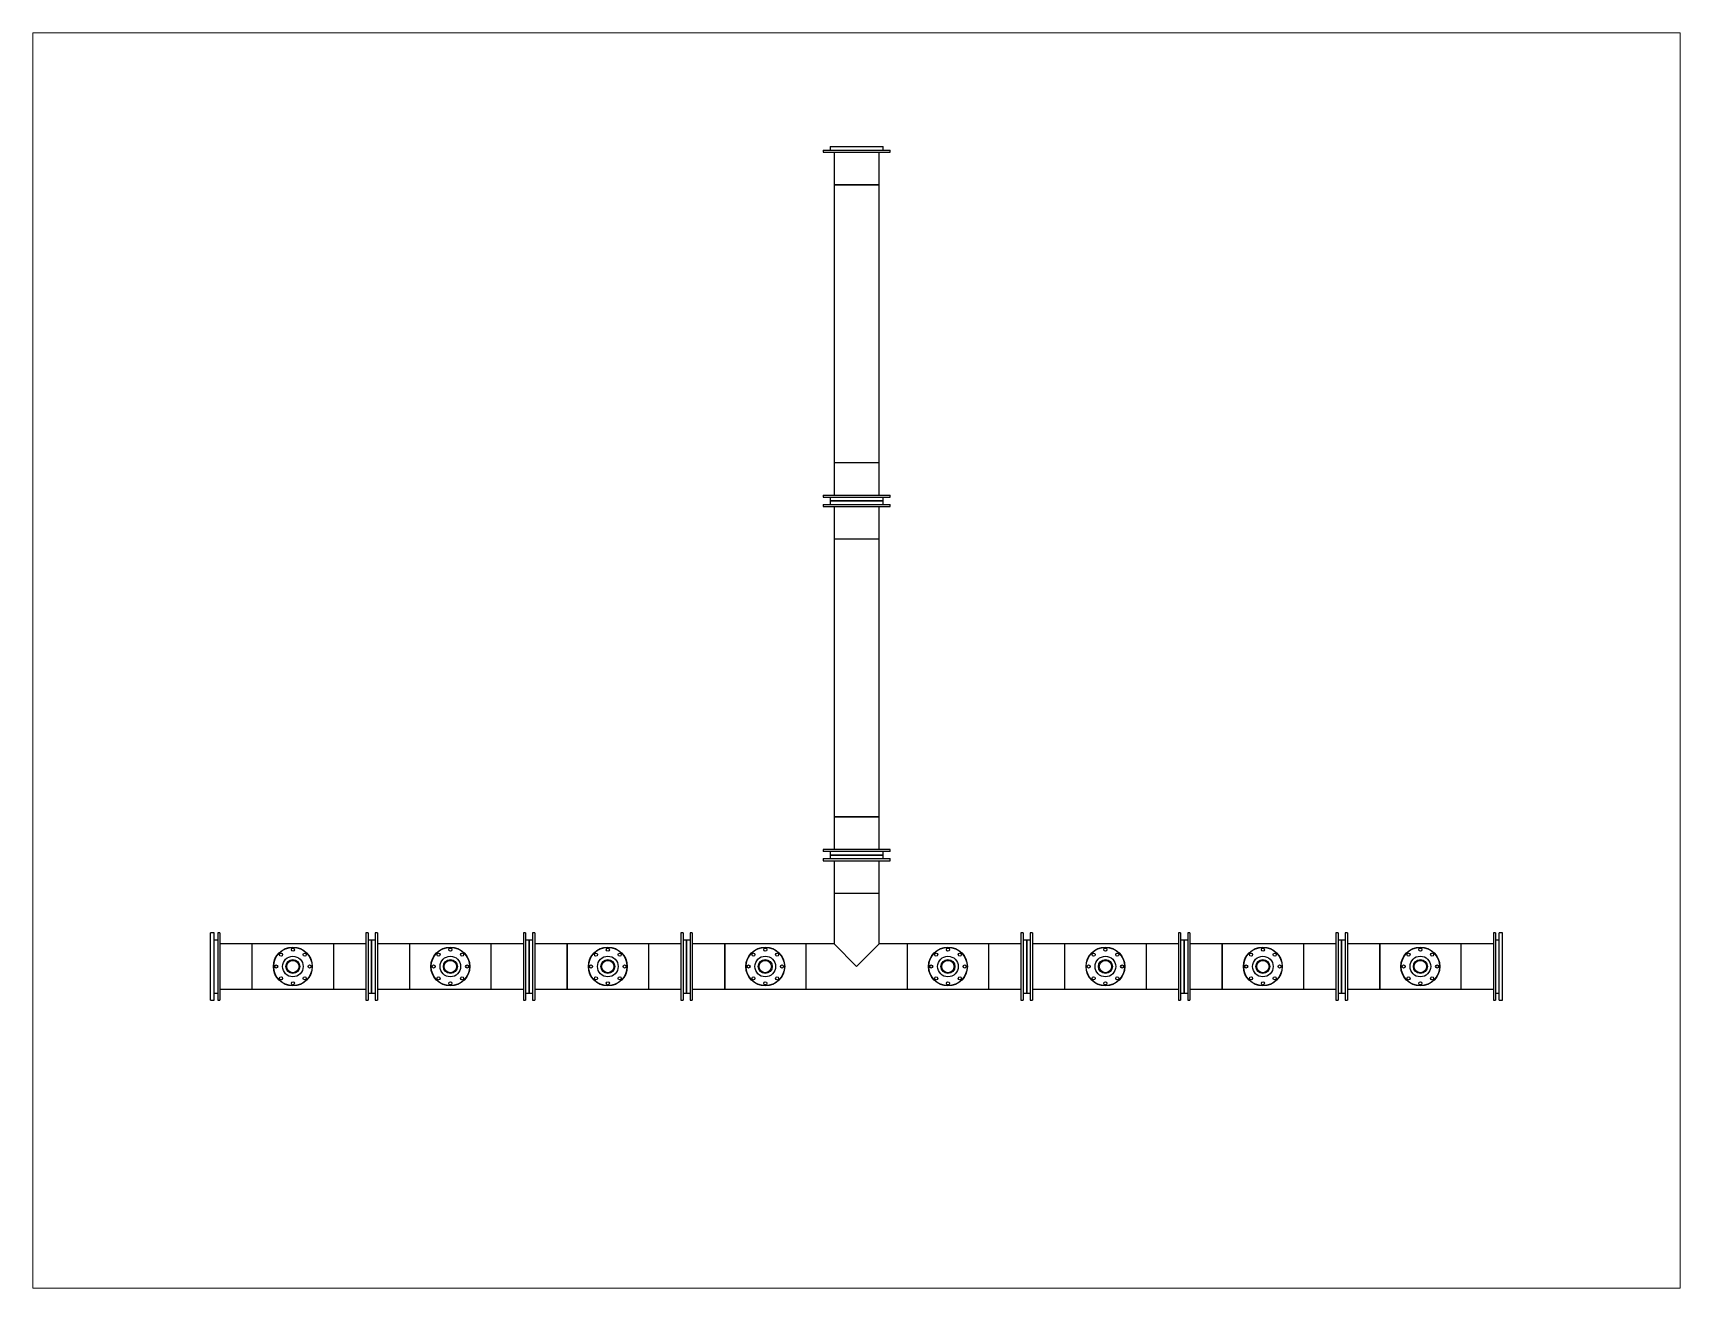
# Paper-space layout 'Front' of a CAD drawing. Header units: inches. Extents: x 1.05 to 9.45, y 0.8 to 7.2.
# The model-space entities are those that its viewports show. They can reach past a viewport. Long polylines and large blocks are cut down to what shows.
import ezdxf

# ---------------------------------------------------------------- set-up
doc = ezdxf.new("R2010")
doc.units = ezdxf.units.IN
doc.header["$MEASUREMENT"] = 0

msp = doc.modelspace()

# ---------------------------------------------------------------- linework, layer by layer
at = {"color": 7, "linetype": 'Continuous', "lineweight": 25}
for p, q in [((-202.02, -86.43), (-202.02, -87.05)), ((-202.02, -86.43), (-183.02, -86.43)), ((-202.02, -87.05), (-183.02, -87.05)), ((-200.02, -85.43), (-200.02, -86.43)), ((-200.02, -85.43), (-194.99, -85.43)), ((-198.9, -87.05), (-198.9, -96.23)), ((-194.99, -85.43), (-185.02, -85.43)), ((-186.15, -96.23), (-186.15, -87.05)), ((-185.02, -86.43), (-185.02, -85.43)), ((-183.02, -87.05), (-183.02, -86.43)), ((-198.9, -96.23), (-198.9, -174.97)), ((-186.15, -96.23), (-198.9, -96.23)), ((-198.9, -96.23), (-194.62, -96.23)), ((-194.62, -96.23), (-186.15, -96.23)), ((-186.15, -174.97), (-186.15, -96.23)), ((-198.9, -174.97), (-198.9, -184.14)), ((-186.15, -174.97), (-198.9, -174.97)), ((-186.15, -184.14), (-186.15, -174.97)), ((-202.02, -184.14), (-202.02, -184.77)), ((-202.02, -184.14), (-183.03, -184.14)), ((-202.02, -184.77), (-183.03, -184.77)), ((-200.02, -184.77), (-200.02, -185.77)), ((-200.02, -185.77), (-200.02, -186.77)), ((-185.02, -185.77), (-200.02, -185.77)), ((-200.02, -185.77), (-194.99, -185.77)), ((-194.99, -185.77), (-185.02, -185.77)), ((-185.02, -185.77), (-185.02, -184.77)), ((-185.02, -186.77), (-185.02, -185.77)), ((-183.03, -184.14), (-183.02, -184.14)), ((-183.03, -184.77), (-183.02, -184.77)), ((-183.02, -184.77), (-183.02, -184.14)), ((-202.02, -186.77), (-202.02, -187.39)), ((-202.02, -186.77), (-183.02, -186.77)), ((-202.02, -187.39), (-183.02, -187.39)), ((-198.9, -187.39), (-198.9, -196.57)), ((-186.15, -196.57), (-186.15, -187.39)), ((-183.02, -187.39), (-183.02, -186.77)), ((-198.9, -196.57), (-198.9, -275.31)), ((-198.9, -196.57), (-192.34, -196.57)), ((-198.9, -196.57), (-194.62, -196.57)), ((-194.62, -196.57), (-186.15, -196.57)), ((-192.34, -196.57), (-186.15, -196.57)), ((-186.15, -275.31), (-186.15, -196.57)), ((-198.9, -275.31), (-198.9, -284.48)), ((-198.9, -275.31), (-192.34, -275.31)), ((-186.15, -275.31), (-198.9, -275.31)), ((-192.34, -275.31), (-186.15, -275.31)), ((-186.15, -284.48), (-186.15, -275.31)), ((-202.02, -284.48), (-202.02, -285.11)), ((-183.03, -284.48), (-202.02, -284.48)), ((-183.02, -284.48), (-183.03, -284.48)), ((-183.02, -285.11), (-183.02, -284.48)), ((-183.03, -285.11), (-202.02, -285.11)), ((-202.02, -287.11), (-202.02, -287.73)), ((-202.02, -287.11), (-183.03, -287.11)), ((-202.02, -287.73), (-183.03, -287.73)), ((-200.02, -285.11), (-200.02, -286.11)), ((-200.02, -286.11), (-200.02, -287.11)), ((-200.02, -286.11), (-194.99, -286.11)), ((-185.02, -286.11), (-200.02, -286.11)), ((-198.9, -287.73), (-198.9, -296.91)), ((-194.99, -286.11), (-185.02, -286.11)), ((-186.15, -296.91), (-186.15, -287.73)), ((-185.02, -286.11), (-185.02, -285.11)), ((-185.02, -287.11), (-185.02, -286.11)), ((-183.02, -285.11), (-183.03, -285.11)), ((-183.03, -287.11), (-183.02, -287.11)), ((-183.03, -287.73), (-183.02, -287.73)), ((-183.02, -287.73), (-183.02, -287.11)), ((-198.9, -296.91), (-198.9, -311.28)), ((-198.9, -296.91), (-194.62, -296.91)), ((-198.9, -296.91), (-186.15, -296.91)), ((-194.62, -296.91), (-186.15, -296.91)), ((-186.15, -311.28), (-186.15, -296.91)), ((-374.5, -308.16), (-375.5, -308.16)), ((-375.5, -317.66), (-375.5, -308.16)), ((-374.5, -317.66), (-374.5, -308.16)), ((-373.5, -310.16), (-374.5, -310.16)), ((-372.87, -308.16), (-373.5, -308.16)), ((-373.5, -308.16), (-373.5, -327.16)), ((-372.87, -308.16), (-372.87, -327.16)), ((-363.7, -311.28), (-372.87, -311.28)), ((-340.7, -311.28), (-363.7, -311.28)), ((-363.7, -317.35), (-363.7, -311.28)), ((-363.7, -324.03), (-363.7, -311.28)), ((-331.52, -311.28), (-340.7, -311.28)), ((-340.7, -311.28), (-340.7, -324.03)), ((-330.9, -308.16), (-331.52, -308.16)), ((-331.52, -308.16), (-331.52, -327.16)), ((-330.9, -308.16), (-330.9, -327.16)), ((-329.9, -310.16), (-330.9, -310.16)), ((-328.9, -310.16), (-329.9, -310.16)), ((-329.9, -310.16), (-329.9, -325.16)), ((-329.9, -317.3), (-329.9, -310.16)), ((-328.27, -308.16), (-328.9, -308.16)), ((-328.9, -308.16), (-328.9, -327.16)), ((-328.27, -308.16), (-328.27, -327.16)), ((-319.1, -311.28), (-328.27, -311.28)), ((-296.1, -311.28), (-319.1, -311.28)), ((-319.1, -317.35), (-319.1, -311.28)), ((-319.1, -324.03), (-319.1, -311.28)), ((-286.92, -311.28), (-296.1, -311.28)), ((-296.1, -311.28), (-296.1, -324.03)), ((-286.3, -308.16), (-286.92, -308.16)), ((-286.92, -308.16), (-286.92, -327.16)), ((-286.3, -308.16), (-286.3, -327.16)), ((-285.3, -310.16), (-286.3, -310.16)), ((-284.3, -310.16), (-285.3, -310.16)), ((-285.3, -310.16), (-285.3, -325.16)), ((-285.3, -317.3), (-285.3, -310.16)), ((-283.67, -308.16), (-284.3, -308.16)), ((-284.3, -308.16), (-284.3, -327.16)), ((-283.67, -308.16), (-283.67, -327.16)), ((-274.5, -311.28), (-283.67, -311.28)), ((-251.5, -311.28), (-274.5, -311.28)), ((-274.5, -317.35), (-274.5, -311.28)), ((-274.5, -311.28), (-274.5, -324.03)), ((-242.32, -311.28), (-251.5, -311.28)), ((-251.5, -311.28), (-251.5, -324.03)), ((-241.7, -308.16), (-242.32, -308.16)), ((-242.32, -308.16), (-242.32, -327.16)), ((-241.7, -308.16), (-241.7, -327.16)), ((-240.7, -310.16), (-241.7, -310.16)), ((-239.7, -310.16), (-240.7, -310.16)), ((-240.7, -317.3), (-240.7, -310.16)), ((-240.7, -310.16), (-240.7, -325.16)), ((-239.07, -308.16), (-239.7, -308.16)), ((-239.7, -308.16), (-239.7, -327.16)), ((-239.07, -308.16), (-239.07, -327.16)), ((-229.9, -311.28), (-239.07, -311.28)), ((-206.9, -311.28), (-229.9, -311.28)), ((-229.9, -317.35), (-229.9, -311.28)), ((-229.9, -311.28), (-229.9, -324.03)), ((-198.9, -311.28), (-206.9, -311.28)), ((-206.9, -311.28), (-206.9, -324.03)), ((-198.9, -311.28), (-192.52, -317.66)), ((-192.52, -317.66), (-186.15, -311.28)), ((-178.15, -311.28), (-186.15, -311.28)), ((-155.15, -311.28), (-178.15, -311.28)), ((-178.15, -324.03), (-178.15, -311.28)), ((-145.97, -311.28), (-155.15, -311.28)), ((-155.15, -311.28), (-155.15, -324.03)), ((-145.35, -308.16), (-145.97, -308.16)), ((-145.97, -308.16), (-145.97, -327.16)), ((-145.35, -308.16), (-145.35, -327.16)), ((-144.35, -310.16), (-145.35, -310.16)), ((-143.35, -310.16), (-144.35, -310.16)), ((-144.35, -310.16), (-144.35, -325.16)), ((-144.35, -317.3), (-144.35, -310.16)), ((-142.72, -308.16), (-143.35, -308.16)), ((-143.35, -308.16), (-143.35, -327.16)), ((-142.72, -308.16), (-142.72, -327.16)), ((-133.55, -311.28), (-142.72, -311.28)), ((-110.55, -311.28), (-133.55, -311.28)), ((-133.55, -317.35), (-133.55, -311.28)), ((-133.55, -324.03), (-133.55, -311.28)), ((-101.37, -311.28), (-110.55, -311.28)), ((-110.55, -311.28), (-110.55, -324.03)), ((-100.75, -308.16), (-101.37, -308.16)), ((-101.37, -308.16), (-101.37, -327.16)), ((-100.75, -308.16), (-100.75, -327.16)), ((-99.75, -310.16), (-100.75, -310.16)), ((-98.75, -310.16), (-99.75, -310.16)), ((-99.75, -310.16), (-99.75, -325.16)), ((-99.75, -317.3), (-99.75, -310.16)), ((-98.12, -308.16), (-98.75, -308.16)), ((-98.75, -308.16), (-98.75, -327.16)), ((-98.12, -308.16), (-98.12, -327.16)), ((-88.95, -311.28), (-98.12, -311.28)), ((-65.95, -311.28), (-88.95, -311.28)), ((-88.95, -317.35), (-88.95, -311.28)), ((-88.95, -311.28), (-88.95, -324.03)), ((-56.77, -311.28), (-65.95, -311.28)), ((-65.95, -311.28), (-65.95, -324.03)), ((-56.15, -308.16), (-56.77, -308.16)), ((-56.77, -308.16), (-56.77, -327.16)), ((-56.15, -308.16), (-56.15, -327.16)), ((-55.15, -310.16), (-56.15, -310.16)), ((-54.15, -310.16), (-55.15, -310.16)), ((-55.15, -317.3), (-55.15, -310.16)), ((-55.15, -310.16), (-55.15, -325.16)), ((-53.52, -308.16), (-54.15, -308.16)), ((-54.15, -308.16), (-54.15, -327.16)), ((-53.52, -308.16), (-53.52, -327.16)), ((-44.35, -311.28), (-53.52, -311.28)), ((-21.35, -311.28), (-44.35, -311.28)), ((-44.35, -317.35), (-44.35, -311.28)), ((-44.35, -311.28), (-44.35, -324.03)), ((-12.17, -311.28), (-21.35, -311.28)), ((-21.35, -311.28), (-21.35, -324.03)), ((-11.55, -308.16), (-12.17, -308.16)), ((-12.17, -308.16), (-12.17, -327.16)), ((-11.55, -308.16), (-11.55, -327.16)), ((-10.55, -310.16), (-11.55, -310.16)), ((-9.55, -308.16), (-10.55, -308.16)), ((-10.55, -317.66), (-10.55, -308.16)), ((-9.55, -317.66), (-9.55, -308.16)), ((-375.5, -327.16), (-375.5, -317.66)), ((-374.5, -327.16), (-374.5, -317.66)), ((-363.7, -324.03), (-363.7, -317.35)), ((-329.9, -325.16), (-329.9, -317.3)), ((-319.1, -324.03), (-319.1, -317.35)), ((-285.3, -325.16), (-285.3, -317.3)), ((-274.5, -324.03), (-274.5, -317.35)), ((-240.7, -325.16), (-240.7, -317.3)), ((-229.9, -324.03), (-229.9, -317.35)), ((-144.35, -325.16), (-144.35, -317.3)), ((-133.55, -324.03), (-133.55, -317.35)), ((-99.75, -325.16), (-99.75, -317.3)), ((-88.95, -324.03), (-88.95, -317.35)), ((-55.15, -325.16), (-55.15, -317.3)), ((-44.35, -324.03), (-44.35, -317.35)), ((-10.55, -327.16), (-10.55, -317.66)), ((-9.55, -327.16), (-9.55, -317.66)), ((-374.5, -325.16), (-373.5, -325.16)), ((-372.87, -324.03), (-363.7, -324.03)), ((-363.7, -324.03), (-340.7, -324.03)), ((-340.7, -324.03), (-331.52, -324.03)), ((-330.9, -325.16), (-329.9, -325.16)), ((-329.9, -325.16), (-328.9, -325.16)), ((-328.27, -324.03), (-319.1, -324.03)), ((-319.1, -324.03), (-296.1, -324.03)), ((-296.1, -324.03), (-286.92, -324.03)), ((-286.3, -325.16), (-285.3, -325.16)), ((-285.3, -325.16), (-284.3, -325.16)), ((-283.67, -324.03), (-274.5, -324.03)), ((-274.5, -324.03), (-251.5, -324.03)), ((-251.5, -324.03), (-242.32, -324.03)), ((-241.7, -325.16), (-240.7, -325.16)), ((-240.7, -325.16), (-239.7, -325.16)), ((-239.07, -324.03), (-229.9, -324.03)), ((-229.9, -324.03), (-206.9, -324.03)), ((-206.9, -324.03), (-178.15, -324.03)), ((-178.15, -324.03), (-155.15, -324.03)), ((-155.15, -324.03), (-145.97, -324.03)), ((-145.35, -325.16), (-144.35, -325.16)), ((-144.35, -325.16), (-143.35, -325.16)), ((-142.72, -324.03), (-133.55, -324.03)), ((-133.55, -324.03), (-110.55, -324.03)), ((-110.55, -324.03), (-101.37, -324.03)), ((-100.75, -325.16), (-99.75, -325.16)), ((-99.75, -325.16), (-98.75, -325.16)), ((-98.12, -324.03), (-88.95, -324.03)), ((-88.95, -324.03), (-65.95, -324.03)), ((-65.95, -324.03), (-56.77, -324.03)), ((-56.15, -325.16), (-55.15, -325.16)), ((-55.15, -325.16), (-54.15, -325.16)), ((-53.52, -324.03), (-44.35, -324.03)), ((-44.35, -324.03), (-21.35, -324.03)), ((-21.35, -324.03), (-12.17, -324.03)), ((-11.55, -325.16), (-10.55, -325.16)), ((-375.5, -327.16), (-374.5, -327.16)), ((-373.5, -327.16), (-372.87, -327.16)), ((-331.52, -327.16), (-330.9, -327.16)), ((-328.9, -327.16), (-328.27, -327.16)), ((-286.92, -327.16), (-286.3, -327.16)), ((-284.3, -327.16), (-283.67, -327.16)), ((-242.32, -327.16), (-241.7, -327.16)), ((-239.7, -327.16), (-239.07, -327.16)), ((-145.97, -327.16), (-145.35, -327.16)), ((-143.35, -327.16), (-142.72, -327.16)), ((-101.37, -327.16), (-100.75, -327.16)), ((-98.75, -327.16), (-98.12, -327.16)), ((-56.77, -327.16), (-56.15, -327.16)), ((-54.15, -327.16), (-53.52, -327.16)), ((-12.17, -327.16), (-11.55, -327.16)), ((-10.55, -327.16), (-9.55, -327.16))]:
    msp.add_line(p, q, dxfattribs=at)
for centre, radius in [((-352.2, -317.66), 5.5), ((-352.2, -317.66), 5.43), ((-352.2, -312.91), 0.44), ((-307.6, -317.66), 5.5), ((-307.6, -317.66), 5.43), ((-307.6, -312.91), 0.44), ((-263, -317.66), 5.5), ((-263, -317.66), 5.43), ((-263, -312.91), 0.44), ((-218.4, -317.66), 5.5), ((-218.4, -317.66), 5.43), ((-218.4, -312.91), 0.44), ((-166.65, -317.66), 5.5), ((-166.65, -317.66), 5.43), ((-166.65, -312.91), 0.44), ((-122.05, -317.66), 5.5), ((-122.05, -317.66), 5.43), ((-122.05, -312.91), 0.44), ((-77.45, -317.66), 5.5), ((-77.45, -317.66), 5.43), ((-77.45, -312.91), 0.44), ((-32.85, -317.66), 5.5), ((-32.85, -317.66), 5.43), ((-32.85, -312.91), 0.44), ((-356.95, -317.66), 0.44), ((-355.55, -314.3), 0.44), ((-352.2, -317.66), 2.92), ((-352.2, -317.66), 1.98), ((-352.2, -317.66), 1.75), ((-348.84, -314.3), 0.44), ((-347.45, -317.66), 0.44), ((-312.35, -317.66), 0.44), ((-310.95, -314.3), 0.44), ((-307.6, -317.66), 2.92), ((-307.6, -317.66), 1.98), ((-307.6, -317.66), 1.75), ((-304.24, -314.3), 0.44), ((-302.85, -317.66), 0.44), ((-267.75, -317.66), 0.44), ((-266.35, -314.3), 0.44), ((-263, -317.66), 2.93), ((-263, -317.66), 1.98), ((-263, -317.66), 1.75), ((-259.64, -314.3), 0.44), ((-258.25, -317.66), 0.44), ((-223.15, -317.66), 0.44), ((-221.75, -314.3), 0.44), ((-218.4, -317.66), 2.93), ((-218.4, -317.66), 1.98), ((-218.4, -317.66), 1.75), ((-215.04, -314.3), 0.44), ((-213.65, -317.66), 0.44), ((-171.4, -317.66), 0.44), ((-170, -314.3), 0.44), ((-166.65, -317.66), 2.92), ((-166.65, -317.66), 1.98), ((-166.65, -317.66), 1.75), ((-163.29, -314.3), 0.44), ((-161.9, -317.66), 0.44), ((-126.8, -317.66), 0.44), ((-125.4, -314.3), 0.44), ((-122.05, -317.66), 2.92), ((-122.05, -317.66), 1.98), ((-122.05, -317.66), 1.75), ((-118.69, -314.3), 0.44), ((-117.3, -317.66), 0.44), ((-82.2, -317.66), 0.44), ((-80.8, -314.3), 0.44), ((-77.45, -317.66), 2.92), ((-77.45, -317.66), 1.98), ((-77.45, -317.66), 1.75), ((-74.09, -314.3), 0.44), ((-72.7, -317.66), 0.44), ((-37.6, -317.66), 0.44), ((-36.2, -314.3), 0.44), ((-32.85, -317.66), 2.93), ((-32.85, -317.66), 1.98), ((-32.85, -317.66), 1.75), ((-29.49, -314.3), 0.44), ((-28.1, -317.66), 0.44), ((-355.55, -321.02), 0.44), ((-348.84, -321.02), 0.44), ((-310.95, -321.02), 0.44), ((-304.24, -321.02), 0.44), ((-266.35, -321.02), 0.44), ((-259.64, -321.02), 0.44), ((-221.75, -321.02), 0.44), ((-215.04, -321.02), 0.44), ((-170, -321.02), 0.44), ((-163.29, -321.02), 0.44), ((-125.4, -321.02), 0.44), ((-118.69, -321.02), 0.44), ((-80.8, -321.02), 0.44), ((-74.09, -321.02), 0.44), ((-36.2, -321.02), 0.44), ((-29.49, -321.02), 0.44), ((-352.2, -322.41), 0.44), ((-307.6, -322.41), 0.44), ((-263, -322.41), 0.44), ((-218.4, -322.41), 0.44), ((-166.65, -322.41), 0.44), ((-122.05, -322.41), 0.44), ((-77.45, -322.41), 0.44), ((-32.85, -322.41), 0.44)]:
    msp.add_circle(centre, radius, dxfattribs=at)

psp = doc.layouts.new('Front')

# ---------------------------------------------------------------- viewports
at = {"layer": '0'}
psp.add_viewport(center=(5.25, 4), size=(8.4, 6.4), view_center_point=(-192.5588, -230.9913), view_height=355.460936, dxfattribs=at)

doc.saveas('drawing.dxf')
